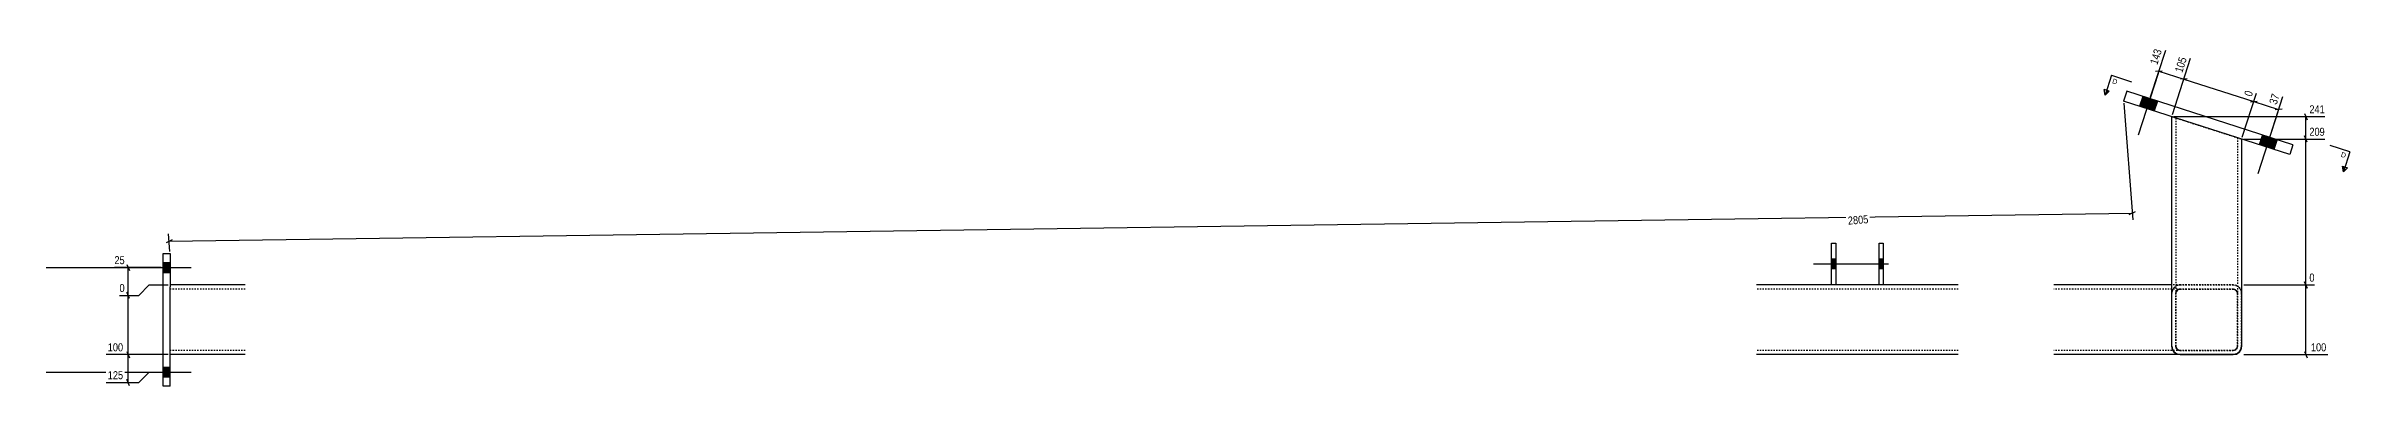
# Model space of a CAD drawing. Header units: millimetres. Extents: x 23 to 43451, y 3 to 765.
# Drawn here: x 25147 to 28444, y 7 to 495 of the extents above; entities that cross this region are included whole.
import ezdxf

# ---------------------------------------------------------------- set-up
doc = ezdxf.new("R2010")
doc.units = ezdxf.units.MM
doc.linetypes.add('DXK_LINE_DOT2', pattern=[3.9198, 1.9599, -1.9599])
for name, color, linetype in [('MÅLSÆTNING', 7, 'Continuous'), ('STÅL', 7, 'Continuous'), ('TEKST', 7, 'Continuous')]:
    doc.layers.add(name, color=color, linetype=linetype)
doc.styles.add('Arial', font='ARIAL.TTF', dxfattribs={"height": 0.2})
doc.styles.add('Arial Narrow', font='ARIALN.TTF', dxfattribs={"height": 0.2})

msp = doc.modelspace()

# ---------------------------------------------------------------- hatches: boundary and pattern name
at = {"layer": 'STÅL', "linetype": 'Continuous'}
for color, points in [(4, [(28143.1, 408.5), (28164.1, 401.7), (28168.7, 416), (28147.7, 422.7)]), (4, [(28143.1, 408.5), (28164.1, 401.7), (28168.7, 416), (28147.7, 422.7)]), (4, [(28314.5, 353.3), (28335.4, 346.5), (28340, 360.8), (28319.1, 367.6)]), (4, [(28314.5, 353.3), (28335.4, 346.5), (28340, 360.8), (28319.1, 367.6)]), (96, [(25314.3, 184.2), (25314.3, 170.2), (25324.3, 170.2), (25324.3, 184.2)]), (96, [(25314.3, 184.2), (25314.3, 170.2), (25324.3, 170.2), (25324.3, 184.2)]), (96, [(27702.3, 189.2), (27702.3, 175.2), (27708.3, 175.2), (27708.3, 189.2)]), (96, [(27770.3, 189.2), (27770.3, 175.2), (27776.3, 175.2), (27776.3, 189.2)]), (96, [(25314.3, 34.2), (25314.3, 20.2), (25324.3, 20.2), (25324.3, 34.2)]), (96, [(25314.3, 34.2), (25314.3, 20.2), (25324.3, 20.2), (25324.3, 34.2)])]:
    msp.add_hatch(color=color, dxfattribs=at).paths.add_polyline_path(points)

# ---------------------------------------------------------------- linework, layer by layer
at = {"layer": 'MÅLSÆTNING', "color": 7, "linetype": 'Continuous'}
for p, q in [((28159.1, 422.2), (28180.6, 488.9)), ((28190.2, 396.5), (28216.3, 477.4)), ((28190.2, 396.5), (28216.3, 477.4)), ((28166.1, 458.6), (28175.8, 459.3)), ((28171, 459), (28206.6, 447.5)), ((28211.5, 447.8), (28201.8, 447.2)), ((28211.5, 447.8), (28201.8, 447.2)), ((28206.6, 447.5), (28306.6, 415.3)), ((28120.5, 412.8), (28133.6, 245.8)), ((28290.2, 364.2), (28310.4, 427.1)), ((28301.8, 414.9), (28311.5, 415.6)), ((28306.6, 415.3), (28342.3, 403.8)), ((28330.5, 367), (28348.3, 422.6)), ((28347.1, 404.1), (28337.5, 403.5)), ((28379.4, 398.1), (28383, 389.1)), ((28192.3, 393.6), (28408.2, 393.6)), ((28383, 356.9), (28379.4, 365.9)), ((28383, 356.9), (28379.4, 365.9)), ((28381.2, 361.4), (28381.2, 393.6)), ((28292.3, 361.4), (28408.2, 361.4)), ((28292.3, 361.4), (28408.2, 361.4)), ((28381.2, 152.2), (28381.2, 361.4)), ((25322.9, 215), (28132.8, 255.3)), ((28128.5, 253.2), (28137.2, 257.5)), ((25327.2, 217.1), (25318.5, 212.8)), ((25324, 200.2), (25322, 225.6)), ((25311.3, 177.2), (25244.6, 177.2)), ((25262.5, 181.7), (25266.1, 172.7)), ((25264.3, 137.2), (25264.3, 177.2)), ((25251.9, 137.2), (25279.3, 137.2)), ((25251.9, 137.2), (25279.3, 137.2)), ((25266.1, 132.7), (25262.5, 141.7)), ((25266.1, 132.7), (25262.5, 141.7)), ((25279.3, 137.2), (25294.3, 152.2)), ((25279.3, 137.2), (25294.3, 152.2)), ((25294.3, 152.2), (25321.3, 152.2)), ((25294.3, 152.2), (25321.3, 152.2)), ((28292.3, 152.2), (28393.6, 152.2)), ((28292.3, 152.2), (28393.6, 152.2)), ((28379.4, 156.7), (28383, 147.7)), ((28383, 147.7), (28379.4, 156.7)), ((28381.2, 52.2), (28381.2, 152.2)), ((25321.3, 52.2), (25232.9, 52.2)), ((25262.5, 56.7), (25266.1, 47.7)), ((25264.3, 12.2), (25264.3, 52.2)), ((28292.3, 52.2), (28412.6, 52.2)), ((28379.4, 56.7), (28383, 47.7)), ((25232.9, 12.2), (25279.3, 12.2)), ((25266.1, 7.7), (25262.5, 16.7)), ((25279.3, 12.2), (25294.3, 27.2)), ((25294.3, 27.2), (25311.3, 27.2))]:
    msp.add_line(p, q, dxfattribs=at)
at = {"layer": 'STÅL', "color": 2, "linetype": 'Continuous'}
for p, q in [((28124.9, 430.1), (28120.3, 415.8)), ((28362.8, 353.4), (28124.9, 430.1)), ((28358.2, 339.2), (28120.3, 415.8)), ((28189.3, 64.2), (28189.3, 393.6)), ((28289.3, 361.4), (28289.3, 64.2)), ((28362.8, 353.4), (28358.2, 339.2)), ((27702.3, 152.2), (27702.3, 212.2)), ((27702.3, 212.2), (27708.3, 212.2)), ((27708.3, 212.2), (27708.3, 211.4)), ((27708.3, 211.4), (27708.3, 152.2)), ((27770.3, 152.2), (27770.3, 212.2)), ((27770.3, 212.2), (27776.3, 212.2)), ((27776.3, 212.2), (27776.3, 211.4)), ((27776.3, 211.4), (27776.3, 152.2)), ((25314.3, 197.2), (25324.3, 197.2)), ((25314.3, 7.2), (25314.3, 197.2)), ((25324.3, 197.2), (25324.3, 149.7)), ((25431.8, 152.2), (25324.3, 152.2)), ((25324.3, 140.2), (25324.3, 149.7)), ((25324.3, 54.7), (25324.3, 140.2)), ((27883.8, 152.2), (27594.8, 152.2)), ((28189.3, 152.2), (28020.3, 152.2)), ((25324.3, 7.2), (25324.3, 54.7)), ((25431.8, 52.2), (25324.3, 52.2)), ((27883.8, 52.2), (27594.8, 52.2)), ((28201.3, 52.2), (28020.3, 52.2)), ((28189.3, 64.2), (28189.3, 64.2)), ((28189.3, 64.2), (28190.2, 59.6)), ((28190.2, 59.6), (28189.3, 64.2)), ((28190.2, 59.6), (28192.8, 55.7)), ((28192.8, 55.7), (28190.2, 59.6)), ((28192.8, 55.7), (28196.7, 53.1)), ((28196.7, 53.1), (28192.8, 55.7)), ((28196.7, 53.1), (28201.3, 52.2)), ((28201.3, 52.2), (28196.7, 53.1)), ((28277.3, 52.2), (28201.3, 52.2)), ((28201.3, 52.2), (28277.3, 52.2)), ((28277.3, 52.2), (28281.9, 53.1)), ((28281.9, 53.1), (28277.3, 52.2)), ((28281.9, 53.1), (28285.8, 55.7)), ((28285.8, 55.7), (28281.9, 53.1)), ((28285.8, 55.7), (28288.4, 59.6)), ((28288.4, 59.6), (28285.8, 55.7)), ((28288.4, 59.6), (28289.3, 64.2)), ((28289.3, 64.2), (28288.4, 59.6)), ((25324.3, 7.2), (25314.3, 7.2))]:
    msp.add_line(p, q, dxfattribs=at)
at = {"layer": 'STÅL', "color": 4, "linetype": 'Continuous'}
for p, q in [((28169.9, 455.5), (28141.3, 367)), ((28169.9, 455.5), (28141.3, 367)), ((28147.7, 422.7), (28143.1, 408.5)), ((28147.7, 422.7), (28143.1, 408.5)), ((28168.7, 416), (28164.1, 401.7)), ((28168.7, 416), (28164.1, 401.7)), ((28341.2, 400.3), (28312.7, 311.8)), ((28341.2, 400.3), (28312.7, 311.8)), ((28319.1, 367.6), (28314.5, 353.3)), ((28319.1, 367.6), (28314.5, 353.3)), ((28340, 360.8), (28335.4, 346.5)), ((28340, 360.8), (28335.4, 346.5))]:
    msp.add_line(p, q, dxfattribs=at)
at = {"layer": 'STÅL', "color": 7, "linetype": 'DXK_LINE_DOT2'}
for p, q in [((28189.3, 393.6), (28289.3, 361.4)), ((28195.3, 391.7), (28195.3, 64.2)), ((28283.3, 363.3), (28283.3, 64.2)), ((27708.3, 211.4), (27708.3, 206)), ((27776.3, 211.4), (27776.3, 206)), ((25314.3, 7.2), (25314.3, 197.2)), ((25324.3, 152.2), (25324.3, 149.7)), ((25324.3, 54.7), (25324.3, 149.7)), ((25431.8, 146.2), (25324.3, 146.2)), ((27883.8, 146.2), (27594.8, 146.2)), ((27708.3, 152.2), (27702.3, 152.2)), ((27776.3, 152.2), (27770.3, 152.2)), ((28201.3, 146.2), (28020.3, 146.2)), ((28201.3, 152.2), (28189.3, 152.2)), ((28190.2, 144.8), (28189.3, 140.2)), ((28189.3, 140.2), (28190.2, 144.8)), ((28189.3, 140.2), (28190.2, 144.8)), ((28189.3, 64.2), (28189.3, 140.2)), ((28189.3, 140.2), (28189.3, 140.2)), ((28189.3, 64.2), (28189.3, 140.2)), ((28192.8, 148.7), (28190.2, 144.8)), ((28190.2, 144.8), (28192.8, 148.7)), ((28190.2, 144.8), (28192.8, 148.7)), ((28196.7, 151.3), (28192.8, 148.7)), ((28192.8, 148.7), (28196.7, 151.3)), ((28192.8, 148.7), (28196.7, 151.3)), ((28195.3, 140.2), (28195.7, 142.5)), ((28195.7, 142.5), (28195.3, 140.2)), ((28195.3, 64.2), (28195.3, 140.2)), ((28195.3, 140.2), (28195.3, 140.2)), ((28195.3, 64.2), (28195.3, 140.2)), ((28195.7, 142.5), (28197, 144.4)), ((28197, 144.4), (28195.7, 142.5)), ((28197, 144.4), (28195.7, 142.5)), ((28195.7, 142.5), (28195.7, 142.5)), ((28201.3, 152.2), (28196.7, 151.3)), ((28196.7, 151.3), (28201.3, 152.2)), ((28196.7, 151.3), (28201.3, 152.2)), ((28197, 144.4), (28199, 145.7)), ((28199, 145.7), (28197, 144.4)), ((28199, 145.7), (28197, 144.4)), ((28199, 145.7), (28201.3, 146.2)), ((28201.3, 146.2), (28199, 145.7)), ((28201.3, 146.2), (28199, 145.7)), ((28277.3, 152.2), (28201.3, 152.2)), ((28201.3, 152.2), (28277.3, 152.2)), ((28277.3, 146.2), (28201.3, 146.2)), ((28201.3, 146.2), (28277.3, 146.2)), ((28281.9, 151.3), (28277.3, 152.2)), ((28277.3, 152.2), (28281.9, 151.3)), ((28277.3, 152.2), (28281.9, 151.3)), ((28277.3, 146.2), (28279.6, 145.7)), ((28279.6, 145.7), (28277.3, 146.2)), ((28279.6, 145.7), (28277.3, 146.2)), ((28279.6, 145.7), (28281.5, 144.4)), ((28281.5, 144.4), (28279.6, 145.7)), ((28281.5, 144.4), (28279.6, 145.7)), ((28281.5, 144.4), (28282.8, 142.5)), ((28282.8, 142.5), (28281.5, 144.4)), ((28282.8, 142.5), (28281.5, 144.4)), ((28285.8, 148.7), (28281.9, 151.3)), ((28281.9, 151.3), (28285.7, 148.7)), ((28281.9, 151.3), (28285.8, 148.7)), ((28282.8, 142.5), (28283.3, 140.2)), ((28283.3, 140.2), (28282.8, 142.5)), ((28283.3, 140.2), (28282.8, 142.5)), ((28283.3, 64.2), (28283.3, 140.2)), ((28283.3, 140.2), (28283.3, 140.2)), ((28283.3, 64.2), (28283.3, 140.2)), ((28285.7, 148.7), (28288.3, 144.8)), ((28288.4, 144.8), (28285.8, 148.7)), ((28285.8, 148.7), (28288.4, 144.8)), ((28288.3, 144.8), (28289.3, 140.2)), ((28289.3, 140.2), (28288.4, 144.8)), ((28288.4, 144.8), (28289.3, 140.2)), ((28289.3, 64.2), (28289.3, 140.2)), ((28289.3, 140.2), (28289.3, 140.2)), ((28289.3, 140.2), (28289.3, 64.2)), ((25431.8, 58.2), (25324.3, 58.2)), ((25324.3, 52.2), (25324.3, 54.7)), ((27883.8, 58.2), (27594.8, 58.2)), ((28201.3, 58.2), (28020.3, 58.2)), ((28190.2, 59.6), (28189.3, 64.2)), ((28192.8, 55.7), (28190.2, 59.6)), ((28196.7, 53.1), (28192.8, 55.7)), ((28195.3, 64.2), (28195.3, 64.2)), ((28195.7, 61.9), (28195.3, 64.2)), ((28195.3, 64.2), (28195.7, 61.9)), ((28195.3, 64.2), (28195.7, 61.9)), ((28196.7, 60.5), (28195.7, 61.9)), ((28195.7, 61.9), (28197, 60)), ((28195.7, 61.9), (28197, 60)), ((28197, 60), (28196.7, 60.5)), ((28201.3, 52.2), (28196.7, 53.1)), ((28199, 58.7), (28197, 60)), ((28197, 60), (28199, 58.7)), ((28197, 60), (28199, 58.7)), ((28201.3, 58.2), (28199, 58.7)), ((28199, 58.7), (28201.3, 58.2)), ((28199, 58.7), (28201.3, 58.2)), ((28277.3, 58.2), (28201.3, 58.2)), ((28201.3, 58.2), (28277.3, 58.2)), ((28277.3, 52.2), (28201.3, 52.2)), ((28279.6, 58.7), (28277.3, 58.2)), ((28277.3, 58.2), (28279.6, 58.7)), ((28277.3, 58.2), (28279.6, 58.7)), ((28281.9, 53.1), (28277.3, 52.2)), ((28281.5, 60), (28279.6, 58.7)), ((28279.6, 58.7), (28281.5, 60)), ((28279.6, 58.7), (28281.5, 60)), ((28282.8, 61.9), (28281.5, 60)), ((28281.5, 60), (28282.8, 61.9)), ((28281.5, 60), (28282.8, 61.9)), ((28285.7, 55.7), (28281.9, 53.1)), ((28283.3, 64.2), (28282.8, 61.9)), ((28282.8, 61.9), (28283.3, 64.2)), ((28282.8, 61.9), (28283.3, 64.2)), ((28283.3, 64.2), (28283.3, 64.2)), ((28288.3, 59.6), (28285.7, 55.7)), ((28289.3, 64.2), (28288.3, 59.6)), ((28289.3, 64.2), (28289.3, 64.2))]:
    msp.add_line(p, q, dxfattribs=at)
at = {"layer": 'STÅL', "color": 96, "linetype": 'Continuous'}
for p, q in [((25146.8, 177.2), (25354.3, 177.2)), ((25146.8, 177.2), (25354.3, 177.2)), ((25314.3, 184.2), (25324.3, 184.2)), ((25314.3, 184.2), (25324.3, 184.2)), ((25314.3, 170.2), (25324.3, 170.2)), ((25314.3, 170.2), (25324.3, 170.2)), ((27783.8, 182.2), (27676.3, 182.2)), ((27708.3, 189.2), (27702.3, 189.2)), ((27708.3, 175.2), (27702.3, 175.2)), ((27776.3, 189.2), (27770.3, 189.2)), ((27776.3, 175.2), (27770.3, 175.2)), ((25314.3, 34.2), (25324.3, 34.2)), ((25314.3, 34.2), (25324.3, 34.2)), ((25146.8, 27.2), (25354.3, 27.2)), ((25146.8, 27.2), (25354.3, 27.2)), ((25314.3, 20.2), (25324.3, 20.2)), ((25314.3, 20.2), (25324.3, 20.2))]:
    msp.add_line(p, q, dxfattribs=at)

# ---------------------------------------------------------------- wipeouts: each hides what was drawn before it
at = {"color": 0, "linetype": 'Continuous'}
msp.add_wipeout([(28437.5, 334.1), (28439.8, 341.3), (28432.9, 343.5), (28430.6, 336.3)], dxfattribs=at).dxf.layer = 'TEKST'

# ---------------------------------------------------------------- next in the draw order: hatches: boundary and pattern name
at = {"layer": 'TEKST', "linetype": 'Continuous'}
msp.add_hatch(color=30, dxfattribs=at).paths.add_polyline_path([(28433.8, 322.7), (28437.4, 321.5), (28435.1, 314.4)])

# ---------------------------------------------------------------- next in the draw order: linework, layer by layer
at = {"layer": 'TEKST', "color": 7, "linetype": 'Continuous'}
msp.add_line((28444.3, 343), (28435.1, 314.4), dxfattribs=at)
at = {"layer": 'TEKST', "color": 30, "linetype": 'Continuous'}
for p, q in [((28433.8, 322.7), (28441, 320.4)), ((28435.1, 314.4), (28433.8, 322.7)), ((28441, 320.4), (28435.1, 314.4))]:
    msp.add_line(p, q, dxfattribs=at)

# ---------------------------------------------------------------- next in the draw order: texts
at = {"layer": 'TEKST', "color": 3, "linetype": 'Continuous', "style": 'Arial'}
msp.add_text('D', height=7.16, rotation=-17.8591, dxfattribs=at).set_placement((28430.6, 336.3))

# ---------------------------------------------------------------- next in the draw order: wipeouts: each hides what was drawn before it
at = {"color": 0, "linetype": 'Continuous'}
for points, layer in [([(28214, 478.3), (28198, 483.5), (28189.9, 458), (28205.8, 452.9)], 'MÅLSÆTNING'), ([(28346.8, 425.6), (28330.8, 430.7), (28324.8, 412.2), (28340.8, 407.1)], 'MÅLSÆTNING'), ([(28410.6, 396), (28410.6, 412.8), (28383.9, 412.8), (28383.9, 396)], 'MÅLSÆTNING'), ([(25261.6, 179.6), (25261.6, 196.4), (25242.2, 196.4), (25242.2, 179.6)], 'MÅLSÆTNING'), ([(28396, 154.6), (28396, 171.4), (28383.9, 171.4), (28383.9, 154.6)], 'MÅLSÆTNING'), ([(25259.4, 54.6), (25259.4, 71.4), (25232.7, 71.4), (25232.7, 54.6)], 'MÅLSÆTNING'), ([(28412.8, 54.6), (28412.8, 71.4), (28386.1, 71.4), (28386.1, 54.6)], 'MÅLSÆTNING'), ([(25259.4, 14.6), (25259.4, 31.4), (25232.7, 31.4), (25232.7, 14.6)], 'MÅLSÆTNING'), ([(28110.3, 439.5), (28112.6, 446.7), (28105.7, 448.9), (28103.4, 441.7)], 'TEKST')]:
    msp.add_wipeout(points, dxfattribs=at).dxf.layer = layer
at = {"color": 0}
msp.add_wipeout([(27757.9, 238.7), (27756.6, 255.5), (27722.6, 252.8), (27723.9, 236.1)], dxfattribs=at).dxf.layer = 'MÅLSÆTNING'

# ---------------------------------------------------------------- next in the draw order: hatches: boundary and pattern name
at = {"layer": 'TEKST', "linetype": 'Continuous'}
msp.add_hatch(color=30, dxfattribs=at).paths.add_polyline_path([(28096.2, 431.5), (28099.8, 430.3), (28093.9, 424.3)])

# ---------------------------------------------------------------- next in the draw order: linework, layer by layer
at = {"layer": 'MÅLSÆTNING', "color": 7, "linetype": 'Continuous'}
for p, q in [((28290.2, 364.2), (28310.4, 427.1)), ((28301.8, 414.9), (28311.5, 415.6)), ((25264.3, 52.2), (25264.3, 137.2)), ((25321.3, 52.2), (25232.9, 52.2)), ((25262.5, 56.7), (25266.1, 47.7))]:
    msp.add_line(p, q, dxfattribs=at)
at = {"layer": 'TEKST', "color": 30, "linetype": 'Continuous'}
for p, q in [((28093.9, 424.3), (28092.6, 432.6)), ((28099.8, 430.3), (28092.6, 432.6)), ((28093.9, 424.3), (28099.8, 430.3))]:
    msp.add_line(p, q, dxfattribs=at)
at = {"layer": 'TEKST', "color": 7, "linetype": 'Continuous'}
for q in [(28093.9, 424.3), (28131.6, 443.7)]:
    msp.add_line((28103.1, 452.9), q, dxfattribs=at)

# ---------------------------------------------------------------- next in the draw order: texts
at = {"layer": 'MÅLSÆTNING', "color": 3, "linetype": 'Continuous', "style": 'Arial Narrow'}
msp.add_text('37', height=11.45, rotation=72.1411, dxfattribs=at).set_placement((28339.3, 410.1))
for s, height, p in [('241', 11.45, (28386.3, 398.4)), ('25', 11.45, (25244.6, 182)), ('0', 11.5, (28386.3, 157)), ('100', 11.45, (25235.1, 57)), ('100', 11.45, (28388.5, 57)), ('125', 11.45, (25235.1, 17))]:
    msp.add_text(s, height=height, dxfattribs=at).set_placement(p)
at = {"layer": 'MÅLSÆTNING', "color": 3, "style": 'Arial Narrow'}
msp.add_text('2805', height=11.45, rotation=4.4691, dxfattribs=at).set_placement((27726.2, 238.6))
at = {"layer": 'TEKST', "color": 3, "linetype": 'Continuous', "style": 'Arial'}
msp.add_text('D', height=7.16, rotation=-17.8591, dxfattribs=at).set_placement((28103.4, 441.7))

# ---------------------------------------------------------------- next in the draw order: wipeouts: each hides what was drawn before it
at = {"color": 0, "linetype": 'Continuous'}
for points in [[(28178.4, 489.8), (28162.4, 495), (28154.2, 469.5), (28170.2, 464.4)], [(28410.6, 363.8), (28410.6, 380.6), (28383.9, 380.6), (28383.9, 363.8)]]:
    msp.add_wipeout(points, dxfattribs=at).dxf.layer = 'MÅLSÆTNING'

# ---------------------------------------------------------------- next in the draw order: linework, layer by layer
at = {"layer": 'TEKST', "color": 7, "linetype": 'Continuous'}
msp.add_line((28444.3, 343), (28415.8, 352.2), dxfattribs=at)

# ---------------------------------------------------------------- next in the draw order: texts
at = {"layer": 'MÅLSÆTNING', "color": 3, "linetype": 'Continuous', "style": 'Arial Narrow'}
for s, p in [('143', (28168.6, 467.4)), ('105', (28204.3, 455.9))]:
    msp.add_text(s, height=11.45, rotation=72.1411, dxfattribs=at).set_placement(p)
msp.add_text('209', height=11.45, dxfattribs=at).set_placement((28386.3, 366.2))

# ---------------------------------------------------------------- next in the draw order: wipeouts: each hides what was drawn before it
at = {"color": 0, "linetype": 'Continuous'}
for points in [[(28308.9, 430.1), (28292.9, 435.3), (28289.2, 423.7), (28305.2, 418.6)], [(25261.6, 139.6), (25261.6, 156.4), (25249.5, 156.4), (25249.5, 139.6)]]:
    msp.add_wipeout(points, dxfattribs=at).dxf.layer = 'MÅLSÆTNING'

# ---------------------------------------------------------------- next in the draw order: texts
at = {"layer": 'MÅLSÆTNING', "color": 3, "linetype": 'Continuous', "style": 'Arial Narrow'}
msp.add_text('0', height=11.5, rotation=72.1411, dxfattribs=at).set_placement((28303.6, 421.6))
msp.add_text('0', height=11.5, dxfattribs=at).set_placement((25251.9, 142))

doc.saveas('drawing.dxf')
